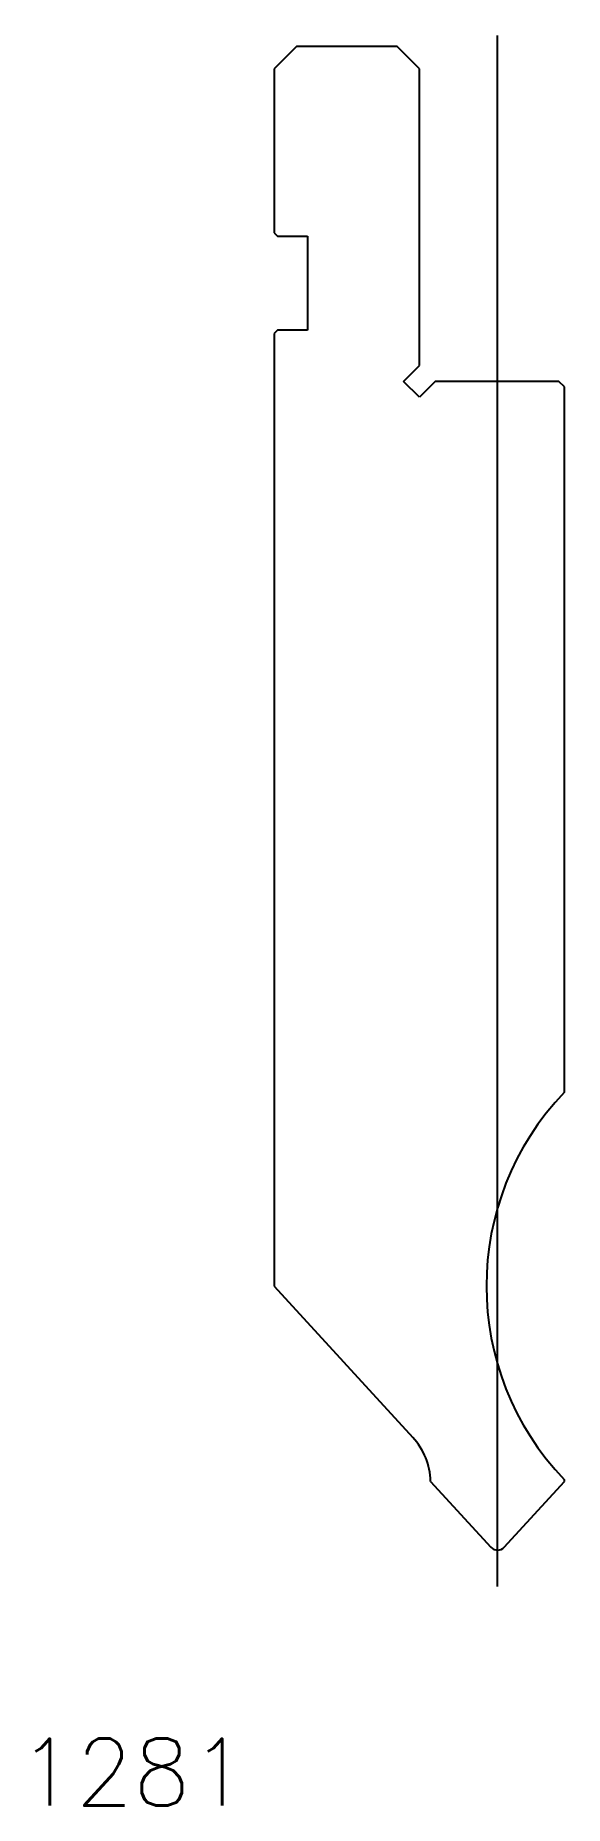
# Model space of a CAD drawing. Header units: millimetres. Extents: x -40 to 7, y -76 to 82.
import ezdxf
from ezdxf.enums import TextEntityAlignment as Align
from ezdxf.lldxf.tags import DXFTag

# ---------------------------------------------------------------- set-up
doc = ezdxf.new("R2010")
doc.units = ezdxf.units.MM
doc.layers.add('Default', color=7, linetype='Continuous')
doc.layers.add('DV51_PREDEFINITO', color=7, linetype='Continuous')
doc.styles.add('SEACAD_txt_shx', font='txt.shx')
tags = doc.linetypes.add('CENTER2', pattern=[28.575, 19.05, -3.175, 3.175, -3.175]).pattern_tags.tags
tags[10:11] = [DXFTag(74, 4), DXFTag(75, 0), DXFTag(340, '0'), DXFTag(46, 0.0), DXFTag(50, 0.0), DXFTag(44, 0.0), DXFTag(45, 0.0)]
tags[8:9] = [DXFTag(74, 4), DXFTag(75, 0), DXFTag(340, '0'), DXFTag(46, 0.0), DXFTag(50, 0.0), DXFTag(44, 0.0), DXFTag(45, 0.0)]
tags[6:7] = [DXFTag(74, 4), DXFTag(75, 0), DXFTag(340, '0'), DXFTag(46, 0.0), DXFTag(50, 0.0), DXFTag(44, 0.0), DXFTag(45, 0.0)]
tags[4:5] = [DXFTag(74, 4), DXFTag(75, 0), DXFTag(340, '0'), DXFTag(46, 0.0), DXFTag(50, 0.0), DXFTag(44, 0.0), DXFTag(45, 0.0)]

msp = doc.modelspace()

# ---------------------------------------------------------------- linework, layer by layer
at = {"layer": 'DV51_PREDEFINITO', "color": 7, "linetype": 'Continuous'}
for p, q in [((-16.99, 81.2), (-18.99, 79.2)), ((-7.99, 81.2), (-16.99, 81.2)), ((-5.99, 79.2), (-7.99, 81.2)), ((-18.99, 79.2), (-18.99, 64.5)), ((-5.99, 52.61), (-5.99, 79.2)), ((-18.99, 64.5), (-18.69, 64.2)), ((-18.69, 64.2), (-15.99, 64.2)), ((-15.99, 64.2), (-15.99, 55.8)), ((-18.69, 55.8), (-18.99, 55.5)), ((-18.99, 55.5), (-18.99, -29.8)), ((-15.99, 55.8), (-18.69, 55.8)), ((-7.4, 51.2), (-5.99, 52.61)), ((-5.99, 49.79), (-7.4, 51.2)), ((-4.57, 51.2), (-5.99, 49.79)), ((6.51, 51.2), (-4.57, 51.2)), ((7.01, 50.7), (6.51, 51.2)), ((7.01, -12.45), (7.01, 50.7)), ((-18.99, -29.8), (-6.56, -43.36)), ((-4.99, -47.29), (0.42, -53.19)), ((1.6, -53.19), (7.01, -47.29)), ((7.01, -47.29), (7.01, -47.15))]:
    msp.add_line(p, q, dxfattribs=at)
at = {"layer": 'DV51_PREDEFINITO', "color": 7, "linetype": 'CENTER2'}
msp.add_line((1.01, -56.69), (1.01, 82.18), dxfattribs=at)
at = {"layer": 'DV51_PREDEFINITO', "color": 7, "linetype": 'Continuous'}
for centre, radius, start, end in [((25.01, -29.8), 25, 136.0544, 223.9456), ((-10.99, -47.41), 6, 1.1761, 42.5), ((1.01, -52.65), 0.8, 222.5, 317.5)]:
    msp.add_arc(centre, radius, start, end, dxfattribs=at)

# ---------------------------------------------------------------- texts
at = {"layer": 'Default', "color": 7, "linetype": 'Continuous', "style": 'SEACAD_txt_shx'}
msp.add_text('1281', height=6, dxfattribs=at).set_placement((-41.9, -70.32), align=Align.TOP_LEFT)

doc.saveas('drawing.dxf')
